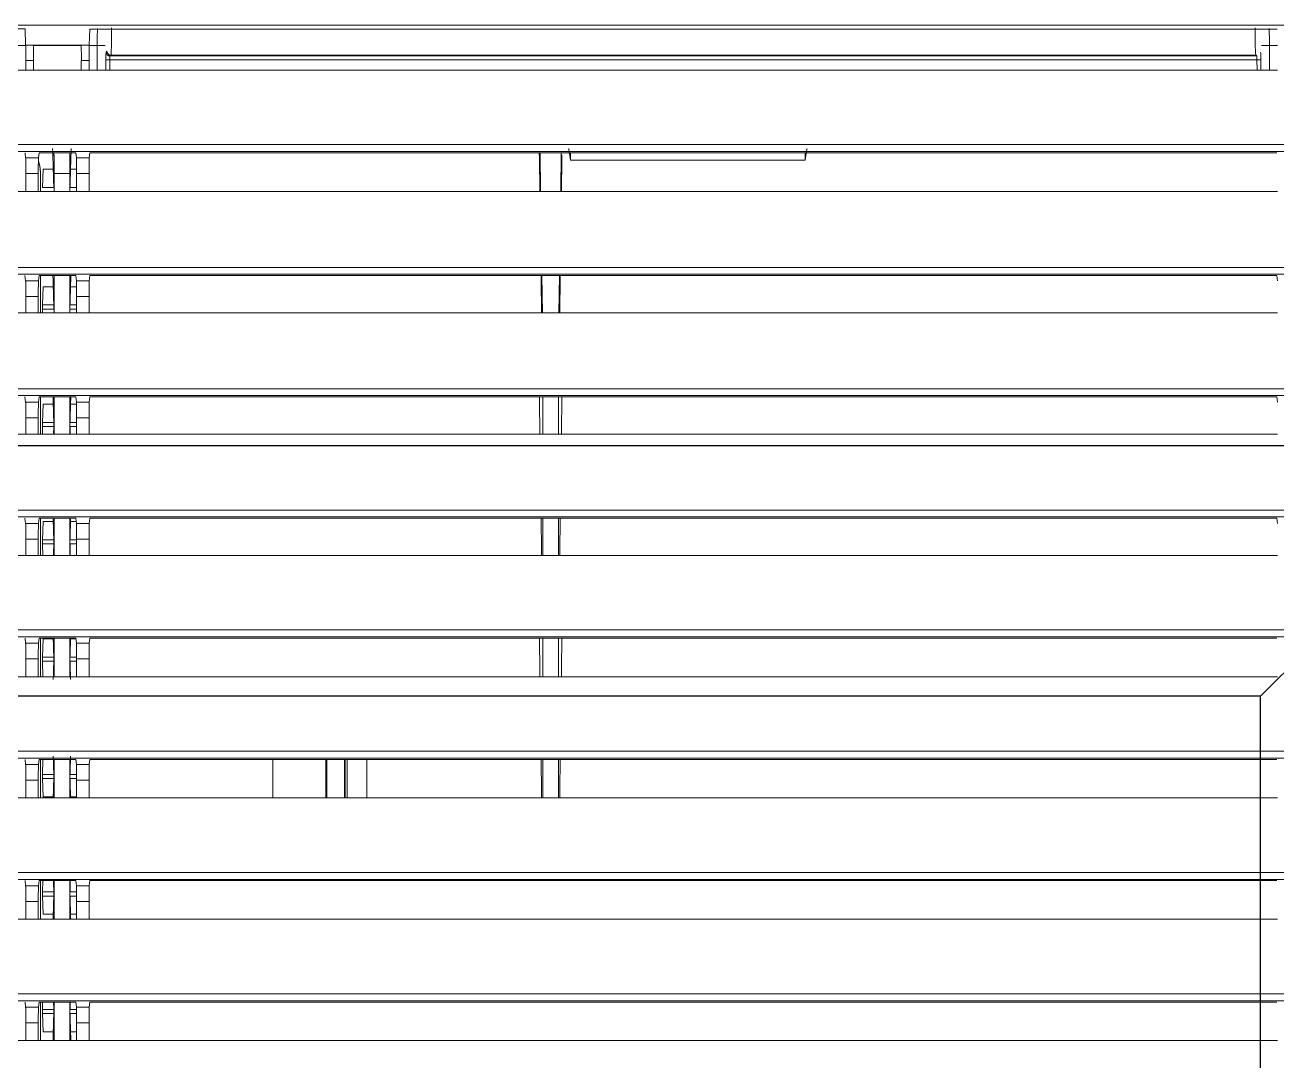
# Model space of a CAD drawing. Header units: millimetres. Extents: x 70151 to 230897, y 35202 to 113211.
# Drawn here: x 182894.9 to 183055.5, y 70900.6 to 71033.5 of the extents above; entities that cross this region are included whole.
import ezdxf

# ---------------------------------------------------------------- set-up
doc = ezdxf.new("R2010")
doc.units = ezdxf.units.MM
doc.header["$LTSCALE"] = 50
doc.layers.add('2-con', color=2, linetype='Continuous')
doc.layers.add('mark-B', color=2, linetype='Continuous', lineweight=20)

# ---------------------------------------------------------------- blocks, each defined once
blk = doc.blocks.new('cjscjdeh')
at = {"color": 8}
for p, q in [((155159.52, 69984.99), (153729.39, 69984.99)), ((154925.53, 69952.84), (154957.68, 69984.99)), ((154925.53, 69952.84), (154277.43, 69952.84)), ((154925.53, 69628.9), (154925.53, 69952.84))]:
    blk.add_line(p, q, dxfattribs=at)
blk = doc.blocks.new('무풍1way 일반')
at = {"layer": 'mark-B'}
for p, q in [((44.3, -114.82), (196.82, -114.82)), ((196.82, -117.11), (196.82, -114.82)), ((196.82, -114.82), (198.43, -114.82)), ((198.43, -114.82), (198.43, -117.11)), ((198.43, -114.82), (203.35, -114.82)), ((199.31, -114.82), (199.31, -119.77)), ((201.32, -119.77), (201.32, -114.82)), ((203.08, -114.82), (203.08, -119.77)), ((203.35, -117.11), (203.35, -114.82)), ((203.35, -114.82), (204.96, -114.82)), ((204.96, -117.11), (204.96, -114.82)), ((204.96, -114.82), (308.24, -114.82)), ((196.82, -117.11), (198.43, -117.11)), ((198.43, -115.96), (199.21, -115.96)), ((201.43, -115.96), (202.74, -115.96)), ((202.82, -118.31), (202.74, -115.96)), ((203.35, -117.11), (204.96, -117.11)), ((198.43, -118.31), (199.28, -118.31)), ((199.28, -118.83), (198.44, -118.83)), ((201.36, -118.31), (202.82, -118.31)), ((202.82, -118.83), (201.36, -118.83)), ((202.79, -119.77), (202.82, -118.83)), ((-368.14, -119.94), (368.14, -119.94)), ((196.73, -119.77), (44.39, -119.77)), ((196.73, -119.77), (196.81, -119.12)), ((198.45, -119.12), (196.81, -119.12)), ((198.45, -119.12), (198.53, -119.77)), ((203.25, -119.77), (198.53, -119.77)), ((203.25, -119.77), (203.33, -119.12)), ((204.97, -119.12), (203.33, -119.12)), ((205.05, -119.77), (204.97, -119.12)), ((368.14, -120.82), (-368.14, -120.82)), ((44.3, -130.38), (196.82, -130.38)), ((196.82, -132.68), (196.82, -130.38)), ((196.82, -130.38), (198.43, -130.38)), ((198.43, -130.38), (198.43, -132.68)), ((198.43, -130.38), (203.35, -130.38)), ((198.43, -131.02), (199.21, -131.02)), ((199.31, -130.38), (199.31, -135.34)), ((201.32, -135.34), (201.32, -130.38)), ((201.43, -131.02), (202.74, -131.02)), ((202.82, -133.37), (202.74, -131.02)), ((203.08, -130.38), (203.08, -135.34)), ((203.35, -132.68), (203.35, -130.38)), ((203.35, -130.38), (204.96, -130.38)), ((204.96, -132.68), (204.96, -130.38)), ((204.96, -130.38), (308.24, -130.38)), ((196.82, -132.68), (198.43, -132.68)), ((203.35, -132.68), (204.96, -132.68)), ((196.73, -135.34), (196.81, -134.68)), ((198.45, -134.68), (196.81, -134.68)), ((198.43, -133.37), (199.28, -133.37)), ((199.28, -133.89), (198.43, -133.89)), ((198.45, -134.68), (198.53, -135.34)), ((201.36, -133.37), (202.82, -133.37)), ((202.82, -133.89), (201.36, -133.89)), ((202.77, -135.34), (202.82, -133.89)), ((203.25, -135.34), (203.33, -134.68)), ((204.97, -134.68), (203.33, -134.68)), ((205.05, -135.34), (204.97, -134.68)), ((-365.38, -135.5), (365.38, -135.5)), ((365.38, -136.39), (-365.38, -136.39)), ((196.73, -135.34), (44.39, -135.34)), ((203.25, -135.34), (198.53, -135.34)), ((44.3, -145.95), (196.82, -145.95)), ((136.59, -150.9), (136.59, -145.95)), ((136.59, -150.9), (136.59, -145.95)), ((138.6, -145.95), (138.6, -150.9)), ((138.6, -145.95), (138.6, -150.9)), ((161.19, -145.95), (161.19, -150.9)), ((163.7, -150.9), (163.7, -145.95)), ((163.97, -145.95), (163.97, -150.9)), ((164.04, -150.9), (164.04, -145.95)), ((166.33, -145.95), (166.33, -150.9)), ((166.33, -145.95), (166.33, -150.9)), ((166.46, -145.95), (166.46, -150.9)), ((173.24, -150.9), (173.24, -145.95)), ((196.82, -148.24), (196.82, -145.95)), ((196.82, -145.95), (198.43, -145.95)), ((198.43, -145.95), (198.43, -148.24)), ((198.43, -145.95), (203.35, -145.95)), ((198.43, -146.09), (199.21, -146.09)), ((199.31, -145.95), (199.31, -150.9)), ((201.32, -150.9), (201.32, -145.95)), ((201.43, -146.09), (202.74, -146.09)), ((202.82, -148.43), (202.74, -146.09)), ((203.08, -145.95), (203.08, -150.9)), ((203.35, -148.24), (203.35, -145.95)), ((203.35, -145.95), (204.96, -145.95)), ((204.96, -148.24), (204.96, -145.95)), ((204.96, -145.95), (308.24, -145.95)), ((196.82, -148.24), (198.43, -148.24)), ((198.43, -148.43), (199.28, -148.43)), ((199.28, -148.96), (198.43, -148.96)), ((201.36, -148.43), (202.82, -148.43)), ((202.82, -148.96), (201.36, -148.96)), ((202.76, -150.9), (202.82, -148.96)), ((203.35, -148.24), (204.96, -148.24)), ((196.73, -150.9), (44.39, -150.9)), ((196.73, -150.9), (196.81, -150.24)), ((198.45, -150.24), (196.81, -150.24)), ((198.45, -150.24), (198.53, -150.9)), ((203.25, -150.9), (198.53, -150.9)), ((203.25, -150.9), (203.33, -150.24)), ((204.97, -150.24), (203.33, -150.24)), ((205.05, -150.9), (204.97, -150.24)), ((-362.63, -151.07), (362.63, -151.07)), ((362.63, -151.95), (-362.63, -151.95)), ((44.3, -161.51), (196.82, -161.51)), ((136.59, -166.46), (136.59, -161.51)), ((136.59, -166.46), (136.59, -161.51)), ((138.6, -161.51), (138.6, -166.46)), ((138.6, -161.51), (138.6, -166.46)), ((196.82, -163.81), (196.82, -161.51)), ((196.82, -161.51), (198.43, -161.51)), ((198.43, -161.51), (198.43, -163.81)), ((198.43, -161.51), (203.35, -161.51)), ((199.31, -161.51), (199.31, -166.46)), ((201.32, -166.46), (201.32, -161.51)), ((202.82, -163.5), (202.76, -161.51)), ((203.08, -161.51), (203.08, -166.46)), ((203.35, -163.81), (203.35, -161.51)), ((203.35, -161.51), (204.96, -161.51)), ((204.96, -163.81), (204.96, -161.51)), ((204.96, -161.51), (308.24, -161.51)), ((196.82, -163.81), (198.43, -163.81)), ((198.43, -163.5), (199.28, -163.5)), ((201.36, -163.5), (202.82, -163.5)), ((203.35, -163.81), (204.96, -163.81)), ((199.28, -164.02), (198.43, -164.02)), ((202.82, -164.02), (201.36, -164.02)), ((202.74, -166.37), (202.82, -164.02)), ((-359.88, -166.63), (359.88, -166.63)), ((196.73, -166.47), (44.39, -166.47)), ((196.73, -166.47), (196.81, -165.81)), ((198.45, -165.81), (196.81, -165.81)), ((198.45, -165.81), (198.53, -166.47)), ((199.21, -166.37), (198.51, -166.37)), ((203.25, -166.47), (198.53, -166.47)), ((202.74, -166.37), (201.43, -166.37)), ((203.25, -166.47), (203.33, -165.81)), ((204.97, -165.81), (203.33, -165.81)), ((205.05, -166.47), (204.97, -165.81)), ((359.88, -167.52), (-359.88, -167.52)), ((44.3, -177.07), (196.82, -177.07)), ((136.59, -181.84), (136.59, -177.07)), ((136.59, -181.84), (136.59, -177.07)), ((138.6, -177.07), (138.6, -181.84)), ((138.6, -177.07), (138.6, -181.84)), ((196.82, -179.17), (196.82, -177.07)), ((196.82, -177.07), (198.43, -177.07)), ((198.43, -177.07), (198.43, -179.17)), ((198.43, -177.07), (203.35, -177.07)), ((199.31, -177.07), (199.31, -181.84)), ((201.32, -181.84), (201.32, -177.07)), ((202.82, -178.56), (202.77, -177.07)), ((203.08, -177.07), (203.08, -181.84)), ((203.35, -179.17), (203.35, -177.07)), ((203.35, -177.07), (204.96, -177.07)), ((204.96, -179.17), (204.96, -177.07)), ((204.96, -177.07), (308.24, -177.07)), ((196.82, -179.17), (198.43, -179.17)), ((198.43, -178.56), (199.28, -178.56)), ((199.28, -179.08), (198.43, -179.08)), ((201.36, -178.56), (202.82, -178.56)), ((202.82, -179.08), (201.36, -179.08)), ((202.74, -181.43), (202.82, -179.08)), ((203.35, -179.17), (204.96, -179.17)), ((44.4, -181.84), (44.31, -181.17)), ((196.72, -181.84), (196.81, -181.17)), ((198.45, -181.17), (196.81, -181.17)), ((198.45, -181.17), (198.53, -181.84)), ((199.21, -181.43), (198.48, -181.43)), ((202.74, -181.43), (201.43, -181.43)), ((203.25, -181.84), (203.33, -181.17)), ((204.97, -181.17), (203.33, -181.17)), ((205.06, -181.84), (204.97, -181.17)), ((-357.16, -182.01), (357.16, -182.01)), ((357.16, -182.89), (-357.16, -182.89)), ((196.72, -181.84), (44.4, -181.84)), ((203.25, -181.84), (198.53, -181.84)), ((44.3, -192.64), (196.82, -192.64)), ((136.59, -197.41), (136.59, -192.64)), ((136.59, -197.41), (136.59, -192.64)), ((138.6, -192.64), (138.6, -197.41)), ((138.6, -192.64), (138.6, -197.41)), ((196.82, -194.73), (196.82, -192.64)), ((196.82, -192.64), (198.43, -192.64)), ((198.43, -192.64), (198.43, -194.73)), ((198.43, -192.64), (203.35, -192.64)), ((199.31, -192.64), (199.31, -197.41)), ((201.32, -197.41), (201.32, -192.64)), ((202.82, -193.62), (202.79, -192.64)), ((203.08, -192.64), (203.08, -197.41)), ((203.35, -194.73), (203.35, -192.64)), ((203.35, -192.64), (204.96, -192.64)), ((204.96, -194.73), (204.96, -192.64)), ((204.96, -192.64), (308.24, -192.64)), ((198.43, -193.62), (199.28, -193.62)), ((199.28, -194.14), (198.43, -194.14)), ((201.36, -193.62), (202.82, -193.62)), ((202.82, -194.14), (201.36, -194.14)), ((202.74, -196.49), (202.82, -194.14)), ((196.82, -194.73), (198.43, -194.73)), ((203.35, -194.73), (204.96, -194.73)), ((-354.41, -197.57), (354.41, -197.57)), ((44.4, -197.41), (44.31, -196.74)), ((196.72, -197.41), (44.4, -197.41)), ((196.72, -197.41), (196.81, -196.74)), ((198.45, -196.74), (196.81, -196.74)), ((199.21, -196.49), (198.44, -196.49)), ((198.45, -196.74), (198.53, -197.41)), ((203.25, -197.41), (198.53, -197.41)), ((202.74, -196.49), (201.43, -196.49)), ((203.25, -197.41), (203.33, -196.74)), ((204.97, -196.74), (203.33, -196.74)), ((205.06, -197.41), (204.97, -196.74)), ((354.41, -198.46), (-354.41, -198.46)), ((44.3, -208.2), (196.82, -208.2)), ((136.53, -208.2), (136.46, -212.97)), ((136.53, -208.2), (136.46, -212.97)), ((138.73, -212.97), (138.66, -208.2)), ((138.73, -212.97), (138.66, -208.2)), ((196.82, -210.3), (196.82, -208.2)), ((196.82, -208.2), (198.43, -208.2)), ((198.43, -208.2), (198.43, -210.3)), ((198.43, -208.2), (203.35, -208.2)), ((198.43, -208.68), (199.28, -208.68)), ((199.31, -208.2), (199.31, -212.97)), ((201.32, -212.97), (201.32, -208.2)), ((201.36, -208.68), (202.82, -208.68)), ((202.82, -208.68), (202.8, -208.2)), ((203.08, -208.2), (203.08, -212.97)), ((203.35, -210.3), (203.35, -208.2)), ((203.35, -208.2), (204.96, -208.2)), ((204.96, -210.3), (204.96, -208.2)), ((204.96, -208.2), (308.24, -208.2)), ((196.82, -210.3), (198.43, -210.3)), ((199.28, -209.2), (198.43, -209.2)), ((202.82, -209.2), (201.36, -209.2)), ((202.74, -211.55), (202.82, -209.2)), ((203.35, -210.3), (204.96, -210.3)), ((199.21, -211.55), (198.43, -211.55)), ((202.74, -211.55), (201.43, -211.55)), ((-351.65, -213.14), (351.65, -213.14)), ((44.4, -212.97), (44.31, -212.3)), ((196.72, -212.97), (44.4, -212.97)), ((196.72, -212.97), (196.81, -212.3)), ((198.45, -212.3), (196.81, -212.3)), ((198.45, -212.3), (198.53, -212.97)), ((203.25, -212.97), (198.53, -212.97)), ((203.25, -212.97), (203.33, -212.3)), ((204.97, -212.3), (203.33, -212.3)), ((205.06, -212.97), (204.97, -212.3)), ((351.65, -214.02), (-351.65, -214.02)), ((44.3, -223.77), (196.82, -223.77)), ((136.31, -223.77), (136.24, -228.72)), ((136.31, -223.77), (136.24, -228.72)), ((138.95, -228.72), (138.88, -223.77)), ((138.95, -228.72), (138.88, -223.77)), ((196.82, -226.06), (196.82, -223.77)), ((196.82, -223.77), (198.43, -223.77)), ((198.43, -223.77), (198.43, -226.06)), ((198.43, -223.77), (203.35, -223.77)), ((199.28, -224.27), (198.43, -224.27)), ((199.31, -223.76), (199.31, -226.05)), ((201.32, -226.05), (201.32, -223.76)), ((202.82, -224.27), (201.36, -224.27)), ((202.74, -226.61), (202.82, -224.27)), ((203.08, -223.76), (203.08, -226.23)), ((203.35, -226.06), (203.35, -223.77)), ((203.35, -223.77), (204.96, -223.77)), ((204.96, -226.06), (204.96, -223.77)), ((204.96, -223.77), (308.24, -223.77)), ((196.82, -226.06), (198.43, -226.06)), ((199.31, -226.05), (201.32, -226.05)), ((203.35, -226.06), (204.96, -226.06)), ((104.93, -227.77), (104.93, -228.72)), ((135.05, -228.72), (135.05, -227.77)), ((196.73, -228.72), (196.81, -228.06)), ((198.45, -228.06), (196.81, -228.06)), ((199.21, -226.61), (198.43, -226.61)), ((198.45, -228.06), (198.53, -228.72)), ((202.74, -226.61), (201.43, -226.61)), ((203.25, -228.72), (203.33, -228.06)), ((204.97, -228.06), (203.33, -228.06)), ((205.05, -228.72), (204.97, -228.06)), ((-348.87, -228.89), (348.87, -228.89)), ((196.73, -228.72), (44.39, -228.72)), ((203.25, -228.72), (198.53, -228.72)), ((348.87, -229.77), (-348.87, -229.77)), ((44.3, -239.33), (196.82, -239.33)), ((45.36, -242.48), (45.36, -239.33)), ((45.36, -242.48), (45.36, -239.33)), ((46.45, -240.65), (46.45, -239.33)), ((46.45, -240.65), (46.45, -239.33)), ((46.95, -239.33), (46.96, -240.65)), ((46.95, -239.33), (46.96, -240.65)), ((194.18, -240.65), (194.18, -239.33)), ((194.18, -240.65), (194.18, -239.33)), ((194.68, -239.33), (194.68, -240.65)), ((194.68, -239.33), (194.68, -240.65)), ((195.78, -239.33), (195.78, -242.48)), ((195.78, -239.33), (195.78, -242.48)), ((196.82, -240.59), (196.82, -239.33)), ((196.82, -239.33), (197.83, -239.33)), ((197.83, -239.33), (197.83, -240.59)), ((197.83, -239.33), (203.95, -239.33)), ((203.95, -240.59), (203.95, -239.33)), ((203.95, -239.33), (204.96, -239.33)), ((204.96, -240.59), (204.96, -239.33)), ((204.96, -239.33), (308.24, -239.33)), ((46.45, -240.65), (46.96, -240.65)), ((46.45, -240.65), (46.96, -240.65)), ((46.96, -240.65), (194.18, -240.65)), ((46.96, -240.65), (194.18, -240.65)), ((194.68, -240.65), (194.18, -240.65)), ((194.68, -240.65), (194.18, -240.65)), ((196.82, -240.59), (197.83, -240.59)), ((203.95, -240.59), (204.96, -240.59)), ((44.31, -242.48), (45.36, -242.48)), ((44.31, -242.48), (45.36, -242.48)), ((194.14, -241.15), (46.99, -241.15)), ((46.99, -241.15), (47.1, -241.26)), ((194.14, -241.15), (46.99, -241.15)), ((46.99, -241.15), (47.1, -241.26)), ((47.1, -241.26), (194.04, -241.26)), ((47.1, -241.26), (194.04, -241.26)), ((194.04, -241.26), (194.14, -241.15)), ((194.04, -241.26), (194.14, -241.15)), ((194.64, -241.65), (194.54, -241.76)), ((194.64, -241.65), (194.54, -241.76)), ((195.78, -242.48), (196.81, -242.48)), ((195.78, -242.48), (196.81, -242.48)), ((196.81, -242.54), (196.74, -244.58)), ((197.63, -242.54), (196.81, -242.54)), ((197.84, -242.54), (197.63, -242.54)), ((197.84, -242.48), (203.94, -242.48)), ((197.84, -242.48), (203.94, -242.48)), ((197.84, -242.54), (203.94, -242.54)), ((204.15, -242.54), (203.94, -242.54)), ((204.97, -242.54), (204.15, -242.54)), ((204.97, -242.48), (206.08, -242.48)), ((204.97, -242.48), (206.08, -242.48)), ((204.97, -242.54), (205.04, -244.65)), ((-464.1, -245.12), (464.1, -245.12)), ((44.38, -244.58), (196.74, -244.58)), ((437.6, -244.65), (205.04, -244.65))]:
    blk.add_line(p, q, dxfattribs=at)
for centre, major_axis, ratio, start_param, end_param in [((196.81, -117.11), (0, -2.01), 0.008727, 0.069815, 1.570796), ((198.45, -117.11), (0, -2.01), 0.008727, 4.712389, 6.21337), ((203.33, -117.11), (0, -2.01), 0.008727, 0.069815, 1.570796), ((204.97, -117.11), (0, -2.01), 0.008727, 4.712389, 6.21337), ((196.81, -132.68), (0, -2.01), 0.008727, 0.069815, 1.570796), ((198.45, -132.68), (0, -2.01), 0.008727, 4.712389, 6.21337), ((203.33, -132.68), (0, -2.01), 0.008727, 0.069815, 1.570796), ((204.97, -132.68), (0, -2.01), 0.008727, 4.712389, 6.21337), ((196.81, -148.24), (0, -2.01), 0.008727, 0.069815, 1.570796), ((198.45, -148.24), (0, -2.01), 0.008727, 4.712389, 6.21337), ((203.33, -148.24), (0, -2.01), 0.008727, 0.069815, 1.570796), ((204.97, -148.24), (0, -2.01), 0.008727, 4.712389, 6.21337), ((196.81, -163.81), (0, -2.01), 0.008727, 0.069815, 1.570796), ((198.45, -163.81), (0, -2.01), 0.008727, 4.712389, 6.21337), ((203.33, -163.81), (0, -2.01), 0.008727, 0.069815, 1.570796), ((204.97, -163.81), (0, -2.01), 0.008727, 4.712389, 6.21337), ((196.81, -179.17), (0, -2.01), 0.008727, 0.069813, 1.570796), ((198.45, -179.17), (0, -2.01), 0.008727, 4.712389, 6.213372), ((203.33, -179.17), (0, -2.01), 0.008727, 0.069813, 1.570796), ((204.97, -179.17), (0, -2.01), 0.008727, 4.712389, 6.213372), ((196.81, -194.73), (0, -2.01), 0.008727, 0.069813, 1.570796), ((198.45, -194.73), (0, -2.01), 0.008727, 4.712389, 6.213372), ((203.33, -194.73), (0, -2.01), 0.008727, 0.069813, 1.570796), ((204.97, -194.73), (0, -2.01), 0.008727, 4.712389, 6.213372), ((196.81, -210.3), (0, -2.01), 0.008727, 0.069813, 1.570796), ((198.45, -210.3), (0, -2.01), 0.008727, 4.712389, 6.213372), ((203.33, -210.3), (0, -2.01), 0.008727, 0.069813, 1.570796), ((204.97, -210.3), (0, -2.01), 0.008727, 4.712389, 6.213372), ((196.81, -226.06), (0, -2.01), 0.008727, 0.069814, 1.570796), ((198.45, -226.06), (0, -2.01), 0.008727, 4.712389, 6.213371), ((203.33, -226.06), (0, -2.01), 0.008727, 0.069814, 1.570796), ((204.97, -226.06), (0, -2.01), 0.008727, 4.712389, 6.213371), ((46.49, -240.65), (0, -1), 0.034921, 4.712368, 6.248257), ((46.49, -240.65), (0, -1), 0.034921, 4.712368, 6.248257), ((46.99, -240.65), (0.001, -0.502), 0.069841, 4.712303, 6.248193), ((46.99, -240.65), (0.001, -0.502), 0.069841, 4.712303, 6.248193), ((194.14, -240.65), (-0.001, -0.502), 0.069841, 0.034992, 1.570882), ((194.14, -240.65), (-0.001, -0.502), 0.069841, 0.034992, 1.570882), ((194.64, -240.65), (0, -1), 0.034921, 0.034928, 1.570818), ((194.64, -240.65), (0, -1), 0.034921, 0.034928, 1.570818), ((196.81, -240.59), (0, -2.01), 0.008727, 0.245636, 1.570796), ((197.84, -240.59), (0, -2.01), 0.008727, 4.712389, 6.033203), ((203.94, -240.59), (0, -2.01), 0.008727, 0.249983, 1.570796), ((204.97, -240.59), (0, -2.01), 0.008727, 4.712389, 6.037549), ((45.36, -242.49), (-1, 0), 0.017452, 3.176505, 4.712389), ((45.43, -242.53), (0, -3.01), 0.023281, 4.694926, 5.497778), ((45.36, -242.49), (-1, 0), 0.017452, 3.176505, 4.712389), ((45.43, -242.53), (0, -3.01), 0.023281, 4.694926, 5.497778), ((47.09, -244.77), (0, -3.51), 0.029932, 1.570781, 3.10667), ((47.09, -244.77), (0, -3.51), 0.029932, 1.570781, 3.10667), ((194.04, -244.77), (0, -3.51), 0.029932, 3.176515, 4.712405), ((194.04, -244.77), (0, -3.51), 0.029932, 3.176515, 4.712405), ((194.04, -241.76), (-0.355, 0.355), 0.998782, 3.927295, 5.497483), ((194.04, -241.76), (-0.355, 0.355), 0.998782, 3.927295, 5.497483), ((194.14, -241.65), (-0.355, 0.355), 0.998782, 3.927295, 5.497483), ((194.14, -241.65), (-0.355, 0.355), 0.998782, 3.927295, 5.497483), ((195.78, -242.49), (-1, 0), 0.017452, 4.712389, 6.248273), ((195.78, -242.49), (-1, 0), 0.017452, 4.712389, 6.248273), ((195.71, -242.53), (0, -3.01), 0.023281, 0.785408, 1.588259), ((195.71, -242.53), (0, -3.01), 0.023281, 0.785408, 1.588259)]:
    blk.add_ellipse(centre, major_axis=major_axis, ratio=ratio, start_param=start_param, end_param=end_param, dxfattribs=at)
for points, degree in [([(199.17, -114.82), (199.21, -115.96)], 1), ([(201.43, -115.96), (201.46, -114.82)], 1), ([(199.21, -115.96), (199.28, -118.31)], 1), ([(201.36, -118.31), (201.43, -115.96)], 1), ([(199.28, -118.83), (199.25, -119.77)], 1), ([(199.28, -118.31), (199.28, -118.35), (199.28, -118.49), (199.28, -118.65), (199.28, -118.79), (199.28, -118.83)], 2), ([(201.36, -118.83), (201.36, -118.79), (201.35, -118.65), (201.35, -118.49), (201.36, -118.35), (201.36, -118.31)], 2), ([(201.39, -119.77), (201.36, -118.83)], 1), ([(199.19, -130.38), (199.21, -131.03)], 1), ([(199.21, -131.03), (199.28, -133.37)], 1), ([(201.36, -133.37), (201.43, -131.03)], 1), ([(201.43, -131.03), (201.45, -130.38)], 1), ([(199.28, -133.89), (199.24, -135.34)], 1), ([(199.28, -133.37), (199.28, -133.41), (199.28, -133.55), (199.28, -133.71), (199.28, -133.85), (199.28, -133.89)], 2), ([(201.36, -133.89), (201.36, -133.85), (201.35, -133.71), (201.35, -133.55), (201.36, -133.41), (201.36, -133.37)], 2), ([(201.4, -135.34), (201.36, -133.89)], 1), ([(136.44, -145.95), (136.37, -150.9)], 1), ([(136.44, -145.95), (136.37, -150.9)], 1), ([(138.75, -145.95), (138.77, -147.6), (138.8, -149.25), (138.82, -150.9)], 3), ([(138.75, -145.95), (138.77, -147.6), (138.8, -149.25), (138.82, -150.9)], 3), ([(199.21, -146.09), (199.28, -148.43)], 1), ([(201.36, -148.43), (201.43, -146.09)], 1), ([(199.28, -148.96), (199.21, -151.3)], 1), ([(199.28, -148.43), (199.28, -148.48), (199.28, -148.61), (199.28, -148.78), (199.28, -148.91), (199.28, -148.96)], 2), ([(201.36, -148.96), (201.36, -148.92), (201.35, -148.78), (201.35, -148.62), (201.36, -148.48), (201.36, -148.43)], 2), ([(201.43, -151.3), (201.36, -148.96)], 1), ([(136.22, -161.51), (136.16, -166.47)], 1), ([(136.22, -161.51), (136.16, -166.47)], 1), ([(138.97, -161.51), (138.99, -163.16), (139.01, -164.81), (139.04, -166.47)], 3), ([(138.97, -161.51), (138.99, -163.16), (139.01, -164.81), (139.04, -166.47)], 3), ([(199.21, -161.15), (199.28, -163.5)], 1), ([(201.36, -163.5), (201.43, -161.15)], 1), ([(199.28, -163.5), (199.28, -163.54), (199.28, -163.68), (199.28, -163.84), (199.28, -163.98), (199.28, -164.02)], 2), ([(201.36, -164.02), (201.36, -163.98), (201.35, -163.84), (201.35, -163.68), (201.36, -163.54), (201.36, -163.5)], 2), ([(199.28, -164.02), (199.21, -166.37)], 1), ([(201.43, -166.37), (201.36, -164.02)], 1), ([(136.43, -177.07), (136.37, -181.84)], 1), ([(136.43, -177.07), (136.37, -181.84)], 1), ([(138.76, -177.07), (138.78, -178.66), (138.8, -180.25), (138.82, -181.84)], 3), ([(138.76, -177.07), (138.78, -178.66), (138.8, -180.25), (138.82, -181.84)], 3), ([(199.24, -177.07), (199.28, -178.56)], 1), ([(201.36, -178.56), (201.4, -177.07)], 1), ([(199.28, -179.08), (199.21, -181.43)], 1), ([(199.28, -178.56), (199.28, -178.6), (199.28, -178.74), (199.28, -178.9), (199.28, -179.04), (199.28, -179.08)], 2), ([(201.36, -179.08), (201.36, -179.04), (201.35, -178.9), (201.35, -178.74), (201.36, -178.6), (201.36, -178.56)], 2), ([(201.43, -181.43), (201.36, -179.08)], 1), ([(199.21, -181.43), (199.2, -181.72)], 1), ([(201.44, -181.72), (201.43, -181.43)], 1), ([(136.22, -192.64), (136.15, -197.41)], 1), ([(136.22, -192.64), (136.15, -197.41)], 1), ([(138.97, -192.64), (139, -194.23), (139.02, -195.82), (139.04, -197.41)], 3), ([(138.97, -192.64), (139, -194.23), (139.02, -195.82), (139.04, -197.41)], 3), ([(199.25, -192.64), (199.28, -193.62)], 1), ([(201.36, -193.62), (201.39, -192.64)], 1), ([(199.28, -194.14), (199.21, -196.49)], 1), ([(199.28, -193.62), (199.28, -193.66), (199.28, -193.8), (199.28, -193.96), (199.28, -194.1), (199.28, -194.14)], 2), ([(201.36, -194.14), (201.36, -194.1), (201.35, -193.96), (201.35, -193.8), (201.36, -193.66), (201.36, -193.62)], 2), ([(201.43, -196.49), (201.36, -194.14)], 1), ([(199.21, -196.49), (199.18, -197.41)], 1), ([(201.46, -197.41), (201.43, -196.49)], 1), ([(136.43, -208.2), (136.36, -212.97)], 1), ([(136.43, -208.2), (136.36, -212.97)], 1), ([(138.76, -208.2), (138.79, -209.79), (138.81, -211.38), (138.83, -212.97)], 3), ([(138.76, -208.2), (138.79, -209.79), (138.81, -211.38), (138.83, -212.97)], 3), ([(199.28, -208.68), (199.28, -208.72), (199.28, -208.86), (199.28, -209.02), (199.28, -209.16), (199.28, -209.2)], 2), ([(201.36, -209.2), (201.36, -209.16), (201.35, -209.02), (201.35, -208.86), (201.36, -208.72), (201.36, -208.68)], 2), ([(199.28, -209.2), (199.21, -211.55)], 1), ([(201.43, -211.55), (201.36, -209.2)], 1), ([(199.21, -211.55), (199.17, -212.97)], 1), ([(201.47, -212.97), (201.43, -211.55)], 1), ([(136.21, -223.77), (136.15, -228.46)], 1), ([(136.21, -223.77), (136.15, -228.46)], 1), ([(138.98, -223.77), (139, -225.42), (139.03, -227.07), (139.05, -228.72)], 3), ([(138.98, -223.77), (139, -225.42), (139.03, -227.07), (139.05, -228.72)], 3), ([(199.28, -224.27), (199.21, -226.61)], 1), ([(201.43, -226.61), (201.36, -224.27)], 1), ([(104.93, -227.77), (104.7, -229.28)], 1), ([(135.05, -227.77), (104.93, -227.77)], 1), ([(135.28, -229.28), (135.05, -227.77)], 1), ([(199.21, -226.61), (199.13, -229.28)], 1), ([(201.51, -229.28), (201.43, -226.61)], 1)]:
    blk.add_open_spline(points, degree=degree, dxfattribs=at)
for points, degree, knots in [([(202.82, -118.83), (202.82, -118.83), (202.82, -118.83), (202.82, -118.82), (202.82, -118.82), (202.82, -118.81), (202.82, -118.81), (202.82, -118.8), (202.82, -118.8), (202.82, -118.79), (202.82, -118.79), (202.82, -118.78), (202.82, -118.77), (202.82, -118.77), (202.82, -118.76), (202.82, -118.76), (202.82, -118.75), (202.82, -118.74), (202.82, -118.74), (202.82, -118.73), (202.82, -118.72), (202.82, -118.71), (202.82, -118.71), (202.82, -118.7), (202.82, -118.69), (202.82, -118.69), (202.82, -118.68), (202.82, -118.67), (202.82, -118.67), (202.82, -118.66), (202.82, -118.65), (202.82, -118.64), (202.82, -118.64), (202.82, -118.63), (202.82, -118.62), (202.82, -118.61), (202.82, -118.61), (202.82, -118.6), (202.82, -118.59), (202.82, -118.59), (202.82, -118.58), (202.82, -118.57), (202.82, -118.56), (202.82, -118.54), (202.82, -118.53), (202.82, -118.51), (202.82, -118.5), (202.82, -118.48), (202.82, -118.47), (202.82, -118.46), (202.82, -118.44), (202.82, -118.43), (202.82, -118.41), (202.82, -118.4), (202.82, -118.39), (202.82, -118.37), (202.82, -118.36), (202.82, -118.35), (202.82, -118.34), (202.82, -118.33), (202.82, -118.32), (202.82, -118.31), (202.82, -118.31)], 3, [0, 0, 0, 0, 0.013747, 0.027429, 0.041048, 0.054602, 0.068093, 0.08152, 0.094883, 0.108181, 0.121416, 0.134587, 0.147694, 0.160737, 0.173716, 0.186631, 0.199482, 0.212269, 0.224992, 0.237651, 0.250246, 0.262777, 0.275245, 0.287648, 0.299987, 0.312263, 0.324474, 0.336622, 0.348705, 0.360725, 0.372681, 0.384572, 0.3964, 0.408164, 0.419864, 0.4315, 0.443072, 0.454581, 0.466025, 0.477405, 0.488722, 0.499974, 0.52253, 0.545343, 0.568414, 0.591742, 0.615327, 0.63917, 0.66327, 0.687627, 0.712242, 0.737115, 0.762244, 0.787632, 0.813276, 0.839179, 0.865338, 0.891756, 0.91843, 0.945363, 0.972553, 1, 1, 1, 1]), ([(202.82, -133.89), (202.82, -133.89), (202.82, -133.89), (202.82, -133.89), (202.82, -133.88), (202.82, -133.88), (202.82, -133.87), (202.82, -133.86), (202.82, -133.86), (202.82, -133.85), (202.82, -133.85), (202.82, -133.84), (202.82, -133.84), (202.82, -133.83), (202.82, -133.82), (202.82, -133.82), (202.82, -133.81), (202.82, -133.8), (202.82, -133.8), (202.82, -133.79), (202.82, -133.78), (202.82, -133.78), (202.82, -133.77), (202.82, -133.76), (202.82, -133.76), (202.82, -133.75), (202.82, -133.74), (202.82, -133.73), (202.82, -133.73), (202.82, -133.72), (202.82, -133.71), (202.82, -133.71), (202.82, -133.7), (202.82, -133.69), (202.82, -133.68), (202.82, -133.68), (202.82, -133.67), (202.82, -133.66), (202.82, -133.65), (202.82, -133.65), (202.82, -133.64), (202.82, -133.63), (202.82, -133.62), (202.82, -133.6), (202.82, -133.59), (202.82, -133.58), (202.82, -133.56), (202.82, -133.55), (202.82, -133.53), (202.82, -133.52), (202.82, -133.5), (202.82, -133.49), (202.82, -133.48), (202.82, -133.46), (202.82, -133.45), (202.82, -133.44), (202.82, -133.42), (202.82, -133.41), (202.82, -133.4), (202.82, -133.39), (202.82, -133.38), (202.82, -133.38), (202.82, -133.37)], 3, [0, 0, 0, 0, 0.013748, 0.027432, 0.041052, 0.054607, 0.068099, 0.081527, 0.09489, 0.10819, 0.121425, 0.134597, 0.147704, 0.160748, 0.173727, 0.186643, 0.199494, 0.212281, 0.225005, 0.237664, 0.250259, 0.262791, 0.275258, 0.287661, 0.3, 0.312275, 0.324487, 0.336634, 0.348717, 0.360736, 0.372691, 0.384582, 0.39641, 0.408173, 0.419872, 0.431507, 0.443078, 0.454585, 0.466029, 0.477408, 0.488723, 0.499974, 0.522542, 0.545365, 0.568445, 0.591781, 0.615372, 0.639221, 0.663325, 0.687685, 0.712302, 0.737175, 0.762304, 0.78769, 0.813331, 0.839229, 0.865384, 0.891794, 0.918461, 0.945384, 0.972564, 1, 1, 1, 1]), ([(202.82, -148.96), (202.82, -148.95), (202.82, -148.95), (202.82, -148.95), (202.82, -148.94), (202.82, -148.94), (202.82, -148.93), (202.82, -148.93), (202.82, -148.92), (202.82, -148.92), (202.82, -148.91), (202.82, -148.9), (202.82, -148.9), (202.82, -148.89), (202.82, -148.89), (202.82, -148.88), (202.82, -148.87), (202.82, -148.87), (202.82, -148.86), (202.82, -148.85), (202.82, -148.85), (202.82, -148.84), (202.82, -148.83), (202.82, -148.82), (202.82, -148.82), (202.82, -148.81), (202.82, -148.8), (202.82, -148.8), (202.82, -148.79), (202.82, -148.78), (202.82, -148.77), (202.82, -148.77), (202.82, -148.76), (202.82, -148.75), (202.82, -148.75), (202.82, -148.74), (202.82, -148.73), (202.82, -148.72), (202.82, -148.72), (202.82, -148.71), (202.82, -148.7), (202.82, -148.69), (202.82, -148.68), (202.82, -148.67), (202.82, -148.65), (202.82, -148.64), (202.82, -148.62), (202.82, -148.61), (202.82, -148.59), (202.82, -148.58), (202.82, -148.57), (202.82, -148.55), (202.82, -148.54), (202.82, -148.52), (202.82, -148.51), (202.82, -148.5), (202.82, -148.49), (202.82, -148.47), (202.82, -148.46), (202.82, -148.45), (202.82, -148.44), (202.82, -148.44), (202.82, -148.43)], 3, [0, 0, 0, 0, 0.013747, 0.027429, 0.041048, 0.054602, 0.068093, 0.08152, 0.094883, 0.108181, 0.121416, 0.134587, 0.147694, 0.160737, 0.173716, 0.186631, 0.199482, 0.212269, 0.224992, 0.237651, 0.250246, 0.262777, 0.275245, 0.287648, 0.299987, 0.312263, 0.324474, 0.336622, 0.348705, 0.360725, 0.372681, 0.384572, 0.3964, 0.408164, 0.419864, 0.4315, 0.443072, 0.454581, 0.466025, 0.477405, 0.488722, 0.499974, 0.52253, 0.545343, 0.568414, 0.591742, 0.615327, 0.63917, 0.66327, 0.687627, 0.712242, 0.737115, 0.762244, 0.787632, 0.813276, 0.839179, 0.865338, 0.891756, 0.91843, 0.945363, 0.972553, 1, 1, 1, 1]), ([(202.82, -164.02), (202.82, -164.02), (202.82, -164.01), (202.82, -164.01), (202.82, -164), (202.82, -164), (202.82, -163.99), (202.82, -163.99), (202.82, -163.98), (202.82, -163.98), (202.82, -163.97), (202.82, -163.97), (202.82, -163.96), (202.82, -163.95), (202.82, -163.95), (202.82, -163.94), (202.82, -163.93), (202.82, -163.93), (202.82, -163.92), (202.82, -163.91), (202.82, -163.91), (202.82, -163.9), (202.82, -163.89), (202.82, -163.89), (202.82, -163.88), (202.82, -163.87), (202.82, -163.87), (202.82, -163.86), (202.82, -163.85), (202.82, -163.84), (202.82, -163.84), (202.82, -163.83), (202.82, -163.82), (202.82, -163.81), (202.82, -163.81), (202.82, -163.8), (202.82, -163.79), (202.82, -163.79), (202.82, -163.78), (202.82, -163.77), (202.82, -163.76), (202.82, -163.75), (202.82, -163.74), (202.82, -163.73), (202.82, -163.71), (202.82, -163.7), (202.82, -163.68), (202.82, -163.67), (202.82, -163.66), (202.82, -163.64), (202.82, -163.63), (202.82, -163.61), (202.82, -163.6), (202.82, -163.59), (202.82, -163.57), (202.82, -163.56), (202.82, -163.55), (202.82, -163.54), (202.82, -163.53), (202.82, -163.51), (202.82, -163.51), (202.82, -163.5), (202.82, -163.5)], 3, [0, 0, 0, 0, 0.013748, 0.027432, 0.041052, 0.054607, 0.068099, 0.081527, 0.09489, 0.10819, 0.121425, 0.134597, 0.147704, 0.160748, 0.173727, 0.186643, 0.199494, 0.212281, 0.225005, 0.237664, 0.250259, 0.262791, 0.275258, 0.287661, 0.3, 0.312275, 0.324487, 0.336634, 0.348717, 0.360736, 0.372691, 0.384582, 0.39641, 0.408173, 0.419872, 0.431507, 0.443078, 0.454585, 0.466029, 0.477408, 0.488723, 0.499974, 0.522542, 0.545365, 0.568445, 0.591781, 0.615372, 0.639221, 0.663325, 0.687685, 0.712302, 0.737175, 0.762304, 0.78769, 0.813331, 0.839229, 0.865384, 0.891794, 0.918461, 0.945384, 0.972564, 1, 1, 1, 1]), ([(202.82, -179.08), (202.82, -179.08), (202.82, -179.08), (202.82, -179.07), (202.82, -179.07), (202.82, -179.06), (202.82, -179.06), (202.82, -179.05), (202.82, -179.05), (202.82, -179.04), (202.82, -179.03), (202.82, -179.03), (202.82, -179.02), (202.82, -179.02), (202.82, -179.01), (202.82, -179), (202.82, -179), (202.82, -178.99), (202.82, -178.98), (202.82, -178.98), (202.82, -178.97), (202.82, -178.96), (202.82, -178.96), (202.82, -178.95), (202.82, -178.94), (202.82, -178.93), (202.82, -178.93), (202.82, -178.92), (202.82, -178.91), (202.82, -178.91), (202.82, -178.9), (202.82, -178.89), (202.82, -178.88), (202.82, -178.88), (202.82, -178.87), (202.82, -178.86), (202.82, -178.85), (202.82, -178.85), (202.82, -178.84), (202.82, -178.83), (202.82, -178.83), (202.82, -178.82), (202.82, -178.8), (202.82, -178.79), (202.82, -178.78), (202.82, -178.76), (202.82, -178.75), (202.82, -178.73), (202.82, -178.72), (202.82, -178.7), (202.82, -178.69), (202.82, -178.68), (202.82, -178.66), (202.82, -178.65), (202.82, -178.64), (202.82, -178.62), (202.82, -178.61), (202.82, -178.6), (202.82, -178.59), (202.82, -178.58), (202.82, -178.57), (202.82, -178.56), (202.82, -178.56)], 3, [0, 0, 0, 0, 0.013748, 0.027432, 0.041052, 0.054607, 0.068099, 0.081527, 0.09489, 0.10819, 0.121425, 0.134597, 0.147704, 0.160748, 0.173727, 0.186643, 0.199494, 0.212281, 0.225005, 0.237664, 0.250259, 0.262791, 0.275258, 0.287661, 0.3, 0.312275, 0.324487, 0.336634, 0.348717, 0.360736, 0.372691, 0.384582, 0.39641, 0.408173, 0.419872, 0.431507, 0.443078, 0.454585, 0.466029, 0.477408, 0.488723, 0.499974, 0.522542, 0.545365, 0.568445, 0.591781, 0.615372, 0.639221, 0.663325, 0.687685, 0.712302, 0.737175, 0.762304, 0.78769, 0.813331, 0.839229, 0.865384, 0.891794, 0.918461, 0.945384, 0.972564, 1, 1, 1, 1]), ([(202.82, -194.14), (202.82, -194.14), (202.82, -194.14), (202.82, -194.13), (202.82, -194.13), (202.82, -194.12), (202.82, -194.12), (202.82, -194.11), (202.82, -194.11), (202.82, -194.1), (202.82, -194.1), (202.82, -194.09), (202.82, -194.08), (202.82, -194.08), (202.82, -194.07), (202.82, -194.06), (202.82, -194.06), (202.82, -194.05), (202.82, -194.05), (202.82, -194.04), (202.82, -194.03), (202.82, -194.02), (202.82, -194.02), (202.82, -194.01), (202.82, -194), (202.82, -194), (202.82, -193.99), (202.82, -193.98), (202.82, -193.97), (202.82, -193.97), (202.82, -193.96), (202.82, -193.95), (202.82, -193.95), (202.82, -193.94), (202.82, -193.93), (202.82, -193.92), (202.82, -193.92), (202.82, -193.91), (202.82, -193.9), (202.82, -193.9), (202.82, -193.89), (202.82, -193.88), (202.82, -193.87), (202.82, -193.85), (202.82, -193.84), (202.82, -193.82), (202.82, -193.81), (202.82, -193.79), (202.82, -193.78), (202.82, -193.77), (202.82, -193.75), (202.82, -193.74), (202.82, -193.72), (202.82, -193.71), (202.82, -193.7), (202.82, -193.68), (202.82, -193.67), (202.82, -193.66), (202.82, -193.65), (202.82, -193.64), (202.82, -193.63), (202.82, -193.62), (202.82, -193.62)], 3, [0, 0, 0, 0, 0.013748, 0.027432, 0.041052, 0.054607, 0.068099, 0.081527, 0.09489, 0.10819, 0.121425, 0.134597, 0.147704, 0.160748, 0.173727, 0.186643, 0.199494, 0.212281, 0.225005, 0.237664, 0.250259, 0.262791, 0.275258, 0.287661, 0.3, 0.312275, 0.324487, 0.336634, 0.348717, 0.360736, 0.372691, 0.384582, 0.39641, 0.408173, 0.419872, 0.431507, 0.443078, 0.454585, 0.466029, 0.477408, 0.488723, 0.499974, 0.522542, 0.545365, 0.568445, 0.591781, 0.615372, 0.639221, 0.663325, 0.687685, 0.712302, 0.737175, 0.762304, 0.78769, 0.813331, 0.839229, 0.865384, 0.891794, 0.918461, 0.945384, 0.972564, 1, 1, 1, 1]), ([(202.82, -209.2), (202.82, -209.2), (202.82, -209.2), (202.82, -209.19), (202.82, -209.19), (202.82, -209.18), (202.82, -209.18), (202.82, -209.17), (202.82, -209.17), (202.82, -209.16), (202.82, -209.16), (202.82, -209.15), (202.82, -209.15), (202.82, -209.14), (202.82, -209.13), (202.82, -209.13), (202.82, -209.12), (202.82, -209.11), (202.82, -209.11), (202.82, -209.1), (202.82, -209.09), (202.82, -209.09), (202.82, -209.08), (202.82, -209.07), (202.82, -209.07), (202.82, -209.06), (202.82, -209.05), (202.82, -209.04), (202.82, -209.04), (202.82, -209.03), (202.82, -209.02), (202.82, -209.02), (202.82, -209.01), (202.82, -209), (202.82, -208.99), (202.82, -208.99), (202.82, -208.98), (202.82, -208.97), (202.82, -208.96), (202.82, -208.96), (202.82, -208.95), (202.82, -208.94), (202.82, -208.93), (202.82, -208.91), (202.82, -208.9), (202.82, -208.89), (202.82, -208.87), (202.82, -208.86), (202.82, -208.84), (202.82, -208.83), (202.82, -208.81), (202.82, -208.8), (202.82, -208.79), (202.82, -208.77), (202.82, -208.76), (202.82, -208.75), (202.82, -208.73), (202.82, -208.72), (202.82, -208.71), (202.82, -208.7), (202.82, -208.69), (202.82, -208.69), (202.82, -208.68)], 3, [0, 0, 0, 0, 0.013747, 0.027429, 0.041048, 0.054602, 0.068093, 0.08152, 0.094883, 0.108181, 0.121416, 0.134587, 0.147694, 0.160737, 0.173716, 0.186631, 0.199482, 0.212269, 0.224992, 0.237651, 0.250246, 0.262777, 0.275245, 0.287648, 0.299987, 0.312263, 0.324474, 0.336622, 0.348705, 0.360725, 0.372681, 0.384572, 0.3964, 0.408164, 0.419864, 0.4315, 0.443072, 0.454581, 0.466025, 0.477405, 0.488722, 0.499974, 0.52253, 0.545343, 0.568414, 0.591742, 0.615327, 0.63917, 0.66327, 0.687627, 0.712242, 0.737115, 0.762244, 0.787632, 0.813276, 0.839179, 0.865338, 0.891756, 0.91843, 0.945363, 0.972553, 1, 1, 1, 1]), ([(199.3, -228.73), (199.3, -228.37), (199.31, -227.06), (199.31, -226.05)], 2, [0, 0, 0, 0.295232, 1, 1, 1]), ([(201.32, -226.05), (201.32, -227.06), (201.33, -228.37), (201.34, -228.73)], 2, [0, 0, 0, 0.704738, 1, 1, 1]), ([(203.08, -226.23), (203.08, -226.24), (203.08, -226.26), (203.08, -226.29), (203.08, -226.32), (203.08, -226.35), (203.08, -226.38), (203.08, -226.41), (203.09, -226.44), (203.09, -226.48), (203.09, -226.51), (203.09, -226.54), (203.09, -226.57), (203.1, -226.6), (203.1, -226.63), (203.1, -226.66), (203.11, -226.69), (203.11, -226.72), (203.11, -226.75), (203.12, -226.78), (203.12, -226.81), (203.13, -226.84), (203.13, -226.87), (203.14, -226.9), (203.14, -226.93), (203.15, -226.96), (203.15, -226.99), (203.16, -227.02), (203.16, -227.05), (203.17, -227.08), (203.18, -227.11), (203.18, -227.14), (203.19, -227.17), (203.2, -227.2), (203.21, -227.22), (203.21, -227.25), (203.22, -227.28), (203.23, -227.31), (203.24, -227.34), (203.25, -227.37), (203.25, -227.4), (203.26, -227.43), (203.27, -227.45), (203.28, -227.48), (203.29, -227.51), (203.3, -227.54), (203.31, -227.57), (203.32, -227.59), (203.32, -227.61), (203.33, -227.61)], 3, [0, 0, 0, 0, 0.021971, 0.04392, 0.065846, 0.08775, 0.109632, 0.131491, 0.153328, 0.175143, 0.196935, 0.218705, 0.240452, 0.262177, 0.28388, 0.305561, 0.327219, 0.348855, 0.370469, 0.392061, 0.41363, 0.435177, 0.456702, 0.478205, 0.499686, 0.521144, 0.54258, 0.563994, 0.585386, 0.606756, 0.628104, 0.64943, 0.670733, 0.692015, 0.713275, 0.734512, 0.755727, 0.776921, 0.798092, 0.819242, 0.840369, 0.861475, 0.882558, 0.90362, 0.92466, 0.945678, 0.966674, 0.987648, 1, 1, 1, 1])]:
    blk.add_open_spline(points, degree=degree, knots=knots, dxfattribs=at)
blk = doc.blocks.new('dpdjzjs')
at = {"layer": 'mark-B', "rotation": 180}
blk.add_blockref('무풍1way 일반', (183099.91, 90780.44), dxfattribs=at)

msp = doc.modelspace()

# ---------------------------------------------------------------- block references
msp.add_blockref('cjscjdeh', (28127.9, 994.56))
at = {"layer": '2-con'}
msp.add_blockref('dpdjzjs', (0, -19992.04), dxfattribs=at)

doc.saveas('drawing.dxf')
